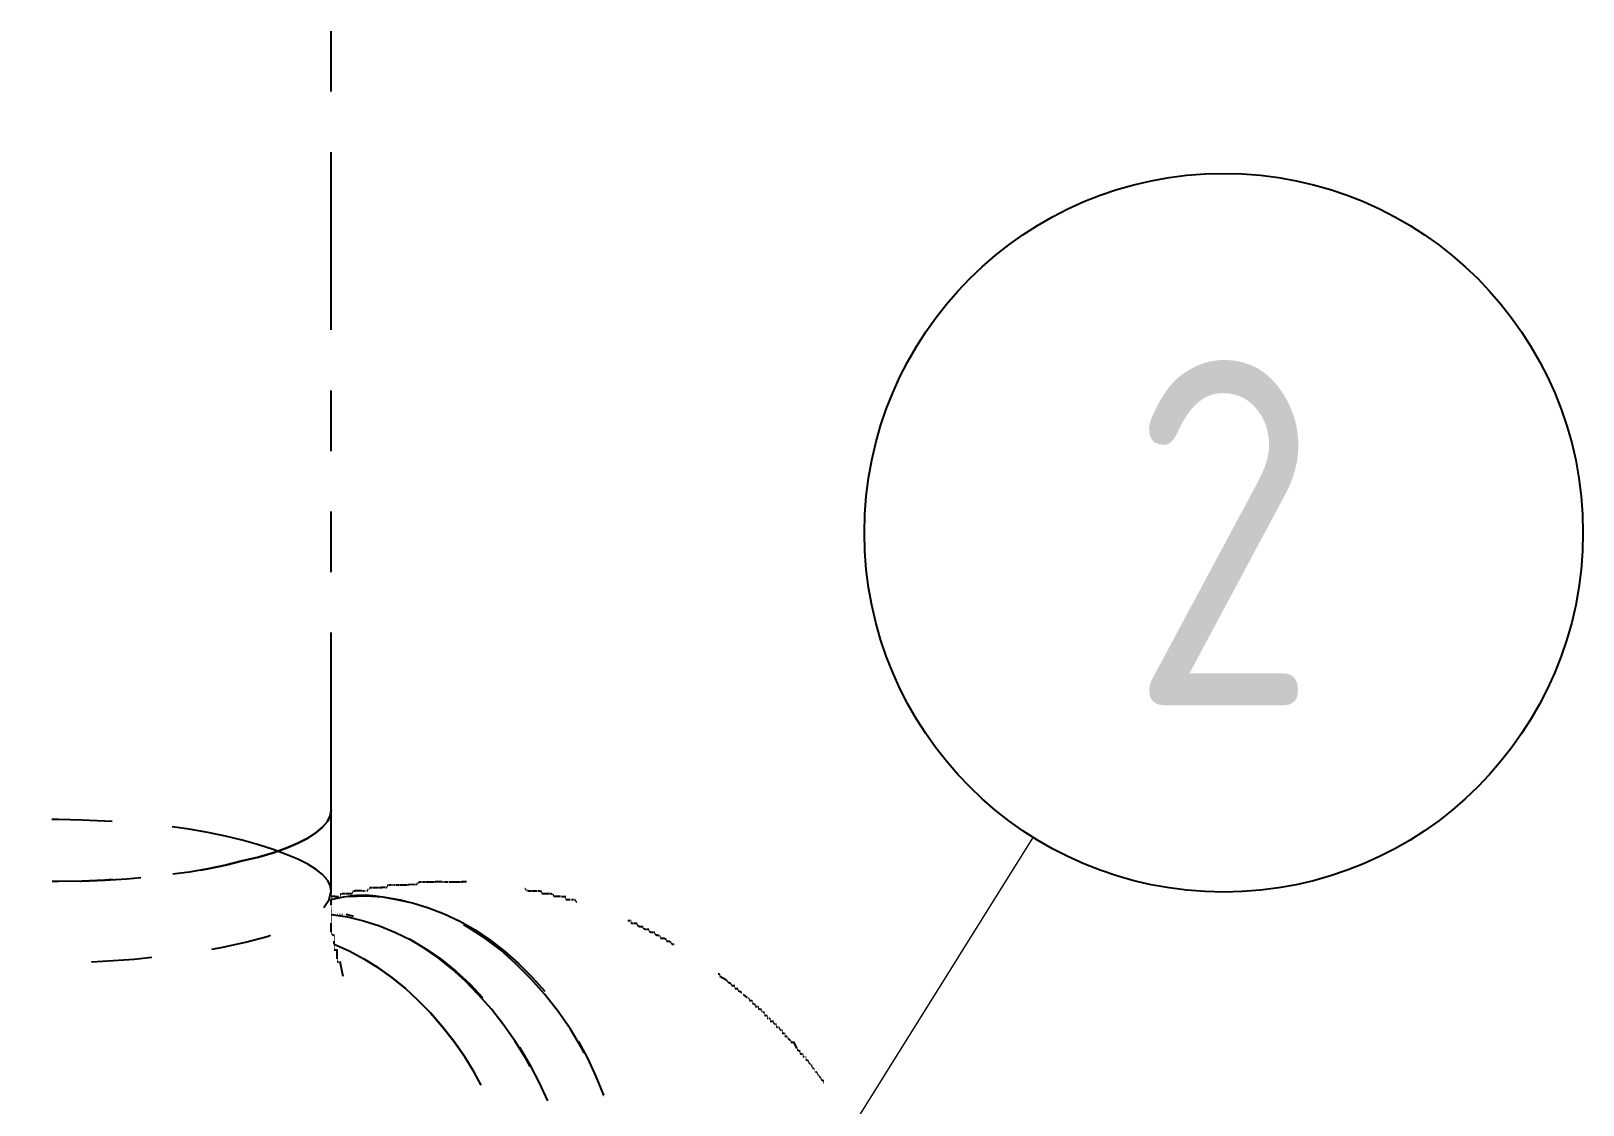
# Model space of a CAD drawing. Header units: metres. Extents: x 20 to 415, y 5 to 292.
# Drawn here: x 217.8 to 229.03, y 222.59 to 230.36 of the extents above; entities that cross this region are included whole.
import ezdxf
from ezdxf.enums import TextEntityAlignment as Align

# ---------------------------------------------------------------- set-up
doc = ezdxf.new("R2010")
doc.units = ezdxf.units.M
doc.layers.add('ИЗОЛЯЦИЯ', color=3, linetype='Continuous')
doc.layers.add('ПОЗИЦИИ', color=1, linetype='Continuous')
doc.styles.add('GOST', font='isocpeur.ttf')

msp = doc.modelspace()

# ---------------------------------------------------------------- linework, layer by layer
at = {"layer": 'ИЗОЛЯЦИЯ'}
for points in [[(219.968, 229.924), (219.968, 230.362)], [(219.968, 228.199), (219.968, 229.486)], [(219.968, 227.323), (219.968, 227.761)], [(219.968, 226.447), (219.968, 226.885)], [(219.968, 224.722), (219.968, 226.009)], [(217.995, 224.656), (217.945, 224.656)], [(218.164, 224.652), (217.995, 224.656)], [(218.329, 224.645), (218.164, 224.652)], [(218.382, 224.642), (218.329, 224.645)], [(219.906, 224.602), (219.941, 224.643)], [(219.941, 224.643), (219.906, 224.602)], [(219.941, 224.643), (219.961, 224.683)], [(219.961, 224.683), (219.941, 224.643)], [(219.961, 224.683), (219.968, 224.722)], [(219.968, 224.722), (219.961, 224.683)], [(219.968, 224.142), (219.968, 224.722)], [(218.939, 224.587), (218.818, 224.603)], [(219.075, 224.564), (218.939, 224.587)], [(219.204, 224.537), (219.075, 224.564)], [(219.324, 224.507), (219.204, 224.537)], [(219.727, 224.485), (219.799, 224.523)], [(219.799, 224.523), (219.727, 224.485)], [(219.799, 224.523), (219.859, 224.562)], [(219.859, 224.562), (219.799, 224.523)], [(219.859, 224.562), (219.906, 224.602)], [(219.906, 224.602), (219.859, 224.562)], [(219.442, 224.474), (219.324, 224.507)], [(219.548, 224.44), (219.442, 224.474)], [(219.442, 224.384), (219.548, 224.415)], [(219.548, 224.415), (219.442, 224.384)], [(219.548, 224.415), (219.643, 224.449)], [(219.643, 224.449), (219.548, 224.415)], [(219.643, 224.405), (219.548, 224.44)], [(219.643, 224.449), (219.727, 224.485)], [(219.727, 224.485), (219.643, 224.449)], [(219.727, 224.369), (219.643, 224.405)], [(219.075, 224.3), (218.939, 224.277)], [(219.025, 224.291), (219.075, 224.3)], [(219.075, 224.3), (219.204, 224.326)], [(219.204, 224.326), (219.075, 224.3)], [(219.204, 224.326), (219.324, 224.357)], [(219.324, 224.357), (219.204, 224.326)], [(219.324, 224.357), (219.442, 224.384)], [(219.442, 224.384), (219.324, 224.357)], [(219.799, 224.333), (219.727, 224.369)], [(219.859, 224.295), (219.799, 224.333)], [(219.906, 224.258), (219.859, 224.295)], [(217.995, 224.208), (217.949, 224.208)], [(218.164, 224.212), (217.995, 224.208)], [(218.153, 224.212), (218.155, 224.212)], [(218.164, 224.212), (218.329, 224.219)], [(218.329, 224.219), (218.164, 224.212)], [(218.329, 224.219), (218.49, 224.229)], [(218.386, 224.222), (218.329, 224.219)], [(218.49, 224.229), (218.59, 224.237)], [(218.939, 224.277), (218.822, 224.261)], [(219.941, 224.219), (219.906, 224.258)], [(219.961, 224.181), (219.941, 224.219)], [(219.968, 224.142), (219.961, 224.181)], [(220.374, 224.174), (220.376, 224.174)], [(220.375, 224.177), (220.377, 224.177)], [(220.376, 224.185), (220.378, 224.185)], [(220.376, 224.184), (220.378, 224.184)], [(220.376, 224.183), (220.378, 224.183)], [(220.376, 224.18), (220.378, 224.18)], [(220.382, 224.185), (220.384, 224.185)], [(220.387, 224.185), (220.389, 224.185)], [(220.391, 224.185), (220.393, 224.185)], [(220.394, 224.185), (220.396, 224.185)], [(220.398, 224.185), (220.4, 224.185)], [(220.401, 224.185), (220.403, 224.185)], [(220.404, 224.185), (220.407, 224.185)], [(220.409, 224.185), (220.411, 224.185)], [(220.413, 224.185), (220.415, 224.185)], [(220.419, 224.185), (220.421, 224.185)], [(220.419, 224.185), (220.421, 224.185)], [(220.419, 224.185), (220.421, 224.185)], [(220.42, 224.185), (220.422, 224.185)], [(220.421, 224.185), (220.423, 224.185)], [(220.422, 224.185), (220.424, 224.185)], [(220.424, 224.185), (220.426, 224.185)], [(220.427, 224.185), (220.429, 224.185)], [(220.43, 224.185), (220.432, 224.185)], [(220.435, 224.185), (220.437, 224.185)], [(220.44, 224.185), (220.443, 224.185)], [(220.44, 224.185), (220.443, 224.185)], [(220.441, 224.185), (220.443, 224.185)], [(220.441, 224.185), (220.443, 224.185)], [(220.442, 224.185), (220.444, 224.185)], [(220.443, 224.185), (220.445, 224.185)], [(220.445, 224.185), (220.447, 224.185)], [(220.448, 224.185), (220.45, 224.185)], [(220.451, 224.185), (220.454, 224.185)], [(220.456, 224.185), (220.458, 224.185)], [(220.462, 224.185), (220.464, 224.185)], [(220.463, 224.185), (220.465, 224.185)], [(220.464, 224.185), (220.466, 224.185)], [(220.467, 224.185), (220.469, 224.185)], [(220.469, 224.185), (220.472, 224.185)], [(220.473, 224.185), (220.475, 224.185)], [(220.476, 224.185), (220.478, 224.185)], [(220.479, 224.185), (220.481, 224.185)], [(220.481, 224.185), (220.483, 224.185)], [(220.483, 224.185), (220.486, 224.185)], [(220.483, 224.185), (220.485, 224.185)], [(220.484, 224.185), (220.486, 224.185)], [(220.486, 224.185), (220.488, 224.185)], [(220.488, 224.185), (220.49, 224.185)], [(220.491, 224.185), (220.493, 224.185)], [(220.494, 224.185), (220.496, 224.185)], [(220.497, 224.185), (220.5, 224.185)], [(220.5, 224.185), (220.502, 224.185)], [(220.503, 224.185), (220.505, 224.185)], [(220.504, 224.185), (220.506, 224.185)], [(220.505, 224.185), (220.507, 224.185)], [(220.506, 224.185), (220.508, 224.185)], [(220.507, 224.185), (220.509, 224.185)], [(220.51, 224.185), (220.512, 224.185)], [(220.512, 224.185), (220.515, 224.185)], [(220.516, 224.185), (220.518, 224.185)], [(220.519, 224.185), (220.521, 224.185)], [(220.522, 224.185), (220.524, 224.185)], [(220.524, 224.185), (220.526, 224.185)], [(220.575, 224.186), (220.526, 224.185)], [(220.526, 224.185), (220.528, 224.185)], [(220.526, 224.185), (220.528, 224.185)], [(220.58, 224.187), (220.582, 224.187)], [(220.584, 224.19), (220.586, 224.19)], [(220.588, 224.192), (220.59, 224.192)], [(220.591, 224.196), (220.593, 224.196)], [(220.594, 224.199), (220.596, 224.199)], [(220.598, 224.202), (220.6, 224.202)], [(220.602, 224.204), (220.604, 224.204)], [(220.606, 224.206), (220.609, 224.206)], [(220.612, 224.206), (220.615, 224.206)], [(220.612, 224.206), (220.614, 224.206)], [(220.612, 224.206), (220.614, 224.206)], [(220.613, 224.206), (220.615, 224.206)], [(220.614, 224.206), (220.616, 224.206)], [(220.615, 224.206), (220.617, 224.206)], [(220.617, 224.206), (220.619, 224.206)], [(220.62, 224.206), (220.622, 224.206)], [(220.623, 224.206), (220.625, 224.206)], [(220.628, 224.206), (220.63, 224.206)], [(220.634, 224.206), (220.636, 224.206)], [(220.634, 224.206), (220.636, 224.206)], [(220.634, 224.206), (220.636, 224.206)], [(220.634, 224.206), (220.636, 224.206)], [(220.635, 224.206), (220.637, 224.206)], [(220.636, 224.206), (220.639, 224.206)], [(220.638, 224.206), (220.641, 224.206)], [(220.641, 224.206), (220.643, 224.206)], [(220.645, 224.206), (220.647, 224.206)], [(220.649, 224.206), (220.651, 224.206)], [(220.655, 224.206), (220.657, 224.206)], [(220.656, 224.206), (220.658, 224.206)], [(220.657, 224.206), (220.66, 224.206)], [(220.66, 224.206), (220.662, 224.206)], [(220.663, 224.206), (220.665, 224.206)], [(220.666, 224.206), (220.668, 224.206)], [(220.669, 224.206), (220.671, 224.206)], [(220.672, 224.206), (220.674, 224.206)], [(220.674, 224.206), (220.677, 224.206)], [(220.676, 224.206), (220.678, 224.206)], [(220.677, 224.206), (220.679, 224.206)], [(220.677, 224.206), (220.679, 224.206)], [(220.679, 224.206), (220.681, 224.206)], [(220.681, 224.206), (220.683, 224.206)], [(220.684, 224.206), (220.686, 224.206)], [(220.687, 224.206), (220.689, 224.206)], [(220.691, 224.206), (220.693, 224.206)], [(220.693, 224.206), (220.695, 224.206)], [(220.696, 224.206), (220.698, 224.206)], [(220.697, 224.206), (220.7, 224.206)], [(220.698, 224.206), (220.7, 224.206)], [(220.699, 224.206), (220.701, 224.206)], [(220.7, 224.206), (220.703, 224.206)], [(220.703, 224.206), (220.705, 224.206)], [(220.706, 224.206), (220.708, 224.206)], [(220.709, 224.206), (220.711, 224.206)], [(220.712, 224.206), (220.714, 224.206)], [(220.715, 224.206), (220.717, 224.206)], [(220.717, 224.206), (220.72, 224.206)], [(220.719, 224.206), (220.721, 224.206)], [(220.768, 224.206), (220.72, 224.206)], [(220.72, 224.206), (220.722, 224.206)], [(220.773, 224.206), (220.775, 224.206)], [(220.777, 224.206), (220.779, 224.206)], [(220.781, 224.206), (220.783, 224.206)], [(220.784, 224.206), (220.786, 224.206)], [(220.787, 224.206), (220.789, 224.206)], [(220.791, 224.206), (220.793, 224.206)], [(220.795, 224.206), (220.797, 224.206)], [(220.8, 224.206), (220.802, 224.206)], [(220.805, 224.206), (220.808, 224.206)], [(220.805, 224.206), (220.808, 224.206)], [(220.806, 224.206), (220.808, 224.206)], [(220.806, 224.206), (220.808, 224.206)], [(220.807, 224.206), (220.809, 224.206)], [(220.808, 224.206), (220.81, 224.206)], [(220.81, 224.206), (220.812, 224.206)], [(220.813, 224.206), (220.815, 224.206)], [(220.816, 224.206), (220.818, 224.206)], [(220.821, 224.206), (220.823, 224.206)], [(220.827, 224.206), (220.83, 224.206)], [(220.827, 224.206), (220.829, 224.206)], [(220.827, 224.206), (220.829, 224.206)], [(220.827, 224.206), (220.829, 224.206)], [(220.828, 224.206), (220.83, 224.206)], [(220.83, 224.206), (220.832, 224.206)], [(220.832, 224.206), (220.834, 224.206)], [(220.834, 224.206), (220.836, 224.206)], [(220.838, 224.206), (220.84, 224.206)], [(220.842, 224.206), (220.845, 224.206)], [(220.848, 224.206), (220.85, 224.206)], [(220.849, 224.206), (220.851, 224.206)], [(220.851, 224.206), (220.853, 224.206)], [(220.853, 224.206), (220.855, 224.206)], [(220.856, 224.206), (220.858, 224.206)], [(220.859, 224.206), (220.861, 224.206)], [(220.862, 224.206), (220.864, 224.206)], [(220.865, 224.206), (220.867, 224.206)], [(220.868, 224.206), (220.87, 224.206)], [(220.869, 224.206), (220.871, 224.206)], [(220.87, 224.206), (220.873, 224.206)], [(220.87, 224.206), (220.872, 224.206)], [(220.872, 224.206), (220.874, 224.206)], [(220.874, 224.206), (220.877, 224.206)], [(220.877, 224.206), (220.879, 224.206)], [(220.88, 224.206), (220.883, 224.206)], [(220.884, 224.206), (220.886, 224.206)], [(220.886, 224.206), (220.889, 224.206)], [(220.889, 224.206), (220.891, 224.206)], [(220.891, 224.206), (220.893, 224.206)], [(220.891, 224.206), (220.893, 224.206)], [(220.892, 224.206), (220.894, 224.206)], [(220.894, 224.206), (220.896, 224.206)], [(220.896, 224.206), (220.898, 224.206)], [(220.899, 224.206), (220.901, 224.206)], [(220.902, 224.206), (220.904, 224.206)], [(220.905, 224.206), (220.907, 224.206)], [(220.908, 224.206), (220.91, 224.206)], [(220.911, 224.206), (220.913, 224.206)], [(220.912, 224.206), (220.914, 224.206)], [(220.947, 224.206), (220.913, 224.206)], [(220.913, 224.206), (220.915, 224.206)], [(219.914, 224.02), (219.954, 224.079)], [(219.954, 224.079), (219.968, 224.142)], [(219.968, 224.121), (219.968, 224.142)], [(219.968, 224.121), (219.97, 224.121)], [(219.968, 224.12), (219.97, 224.12)], [(219.968, 224.119), (219.97, 224.119)], [(219.968, 224.118), (219.97, 224.118)], [(219.968, 224.116), (219.97, 224.116)], [(219.968, 224.113), (219.97, 224.113)], [(219.968, 224.11), (219.97, 224.11)], [(219.968, 224.105), (219.97, 224.105)], [(219.968, 224.099), (219.97, 224.099)], [(219.968, 224.099), (219.97, 224.099)], [(219.996, 224.099), (219.968, 224.099)], [(219.968, 224.097), (219.97, 224.097)], [(219.968, 224.095), (219.97, 224.095)], [(219.968, 224.092), (219.97, 224.092)], [(219.968, 224.078), (220.013, 224.089)], [(219.968, 224.088), (219.97, 224.088)], [(219.968, 224.085), (219.97, 224.085)], [(219.968, 224.082), (219.97, 224.082)], [(219.968, 224.08), (219.97, 224.08)], [(219.968, 224.038), (219.968, 224.078)], [(219.968, 224.078), (219.97, 224.078)], [(219.968, 224.078), (219.97, 224.078)], [(220, 224.099), (220.003, 224.099)], [(220.005, 224.099), (220.007, 224.099)], [(220.008, 224.099), (220.01, 224.099)], [(220.011, 224.099), (220.013, 224.099)], [(220.013, 224.089), (220.059, 224.098)], [(220.014, 224.099), (220.017, 224.099)], [(220.018, 224.099), (220.02, 224.099)], [(220.022, 224.099), (220.024, 224.099)], [(220.027, 224.099), (220.029, 224.099)], [(220.033, 224.113), (220.035, 224.113)], [(220.033, 224.11), (220.035, 224.11)], [(220.033, 224.105), (220.035, 224.105)], [(220.033, 224.099), (220.035, 224.099)], [(220.034, 224.116), (220.036, 224.116)], [(220.035, 224.118), (220.038, 224.118)], [(220.037, 224.119), (220.04, 224.119)], [(220.04, 224.12), (220.042, 224.12)], [(220.044, 224.121), (220.046, 224.121)], [(220.048, 224.121), (220.051, 224.121)], [(220.054, 224.121), (220.057, 224.121)], [(220.054, 224.121), (220.056, 224.121)], [(220.054, 224.121), (220.056, 224.121)], [(220.055, 224.121), (220.057, 224.121)], [(220.056, 224.121), (220.058, 224.121)], [(220.057, 224.121), (220.059, 224.121)], [(220.059, 224.121), (220.061, 224.121)], [(220.059, 224.098), (220.104, 224.105)], [(220.061, 224.121), (220.064, 224.121)], [(220.065, 224.121), (220.067, 224.121)], [(220.07, 224.121), (220.072, 224.121)], [(220.076, 224.121), (220.078, 224.121)], [(220.076, 224.121), (220.078, 224.121)], [(220.078, 224.121), (220.08, 224.121)], [(220.08, 224.121), (220.082, 224.121)], [(220.083, 224.121), (220.085, 224.121)], [(220.086, 224.121), (220.089, 224.121)], [(220.09, 224.121), (220.092, 224.121)], [(220.092, 224.121), (220.095, 224.121)], [(220.217, 224.102), (220.092, 224.097)], [(220.092, 224.097), (220.094, 224.097)], [(220.095, 224.121), (220.097, 224.121)], [(220.096, 224.121), (220.099, 224.121)], [(220.097, 224.121), (220.099, 224.121)], [(220.098, 224.121), (220.1, 224.121)], [(220.099, 224.121), (220.101, 224.121)], [(220.102, 224.121), (220.104, 224.121)], [(220.104, 224.105), (220.15, 224.109)], [(220.105, 224.121), (220.107, 224.121)], [(220.108, 224.121), (220.11, 224.121)], [(220.111, 224.121), (220.113, 224.121)], [(220.114, 224.121), (220.116, 224.121)], [(220.116, 224.121), (220.119, 224.121)], [(220.118, 224.121), (220.12, 224.121)], [(220.119, 224.126), (220.121, 224.126)], [(220.119, 224.121), (220.121, 224.121)], [(220.121, 224.131), (220.123, 224.131)], [(220.123, 224.135), (220.125, 224.135)], [(220.126, 224.138), (220.128, 224.138)], [(220.129, 224.139), (220.131, 224.139)], [(220.132, 224.141), (220.135, 224.141)], [(220.135, 224.142), (220.137, 224.142)], [(220.138, 224.142), (220.14, 224.142)], [(220.139, 224.142), (220.142, 224.142)], [(220.189, 224.142), (220.14, 224.142)], [(220.14, 224.142), (220.142, 224.142)], [(220.15, 224.109), (220.196, 224.11)], [(220.194, 224.142), (220.196, 224.142)], [(220.196, 224.11), (220.243, 224.109)], [(220.198, 224.142), (220.2, 224.142)], [(220.201, 224.142), (220.203, 224.142)], [(220.204, 224.142), (220.207, 224.142)], [(220.208, 224.142), (220.21, 224.142)], [(220.211, 224.142), (220.213, 224.142)], [(220.215, 224.142), (220.217, 224.142)], [(220.343, 224.094), (220.217, 224.102)], [(220.22, 224.142), (220.222, 224.142)], [(220.226, 224.143), (220.229, 224.143)], [(220.226, 224.142), (220.228, 224.142)], [(220.226, 224.142), (220.228, 224.142)], [(220.226, 224.142), (220.228, 224.142)], [(220.227, 224.144), (220.23, 224.144)], [(220.229, 224.145), (220.231, 224.145)], [(220.231, 224.147), (220.233, 224.147)], [(220.233, 224.15), (220.235, 224.15)], [(220.237, 224.153), (220.239, 224.153)], [(220.242, 224.158), (220.244, 224.158)], [(220.243, 224.109), (220.291, 224.105)], [(220.247, 224.164), (220.249, 224.164)], [(220.247, 224.164), (220.249, 224.164)], [(220.248, 224.164), (220.25, 224.164)], [(220.248, 224.164), (220.25, 224.164)], [(220.249, 224.164), (220.251, 224.164)], [(220.25, 224.164), (220.252, 224.164)], [(220.252, 224.164), (220.254, 224.164)], [(220.255, 224.164), (220.257, 224.164)], [(220.258, 224.164), (220.26, 224.164)], [(220.263, 224.164), (220.265, 224.164)], [(220.269, 224.164), (220.272, 224.164)], [(220.269, 224.164), (220.271, 224.164)], [(220.271, 224.164), (220.273, 224.164)], [(220.274, 224.164), (220.276, 224.164)], [(220.276, 224.164), (220.278, 224.164)], [(220.28, 224.164), (220.282, 224.164)], [(220.283, 224.164), (220.285, 224.164)], [(220.286, 224.164), (220.288, 224.164)], [(220.288, 224.164), (220.29, 224.164)], [(220.29, 224.164), (220.292, 224.164)], [(220.29, 224.164), (220.292, 224.164)], [(220.291, 224.164), (220.293, 224.164)], [(220.291, 224.105), (220.34, 224.098)], [(220.292, 224.164), (220.295, 224.164)], [(220.295, 224.164), (220.297, 224.164)], [(220.298, 224.164), (220.3, 224.164)], [(220.301, 224.164), (220.303, 224.164)], [(220.304, 224.164), (220.306, 224.164)], [(220.307, 224.164), (220.309, 224.164)], [(220.31, 224.164), (220.312, 224.164)], [(220.311, 224.164), (220.313, 224.164)], [(220.312, 224.164), (220.315, 224.164)], [(220.312, 224.164), (220.314, 224.164)], [(220.314, 224.164), (220.316, 224.164)], [(220.316, 224.164), (220.319, 224.164)], [(220.319, 224.164), (220.321, 224.164)], [(220.322, 224.164), (220.325, 224.164)], [(220.326, 224.164), (220.328, 224.164)], [(220.328, 224.164), (220.331, 224.164)], [(220.331, 224.164), (220.333, 224.164)], [(220.36, 224.164), (220.333, 224.164)], [(220.333, 224.164), (220.335, 224.164)], [(220.333, 224.164), (220.335, 224.164)], [(220.34, 224.098), (220.39, 224.089)], [(220.47, 224.073), (220.343, 224.094)], [(220.365, 224.166), (220.367, 224.166)], [(220.369, 224.168), (220.371, 224.168)], [(220.372, 224.171), (220.374, 224.171)], [(220.39, 224.089), (220.44, 224.078)], [(220.44, 224.078), (220.556, 224.053)], [(220.523, 224.059), (220.47, 224.073)], [(221.369, 224.158), (221.371, 224.158)], [(221.374, 224.153), (221.376, 224.153)], [(221.378, 224.15), (221.38, 224.15)], [(221.382, 224.147), (221.384, 224.147)], [(221.385, 224.145), (221.387, 224.145)], [(221.388, 224.144), (221.39, 224.144)], [(221.392, 224.143), (221.394, 224.143)], [(221.396, 224.142), (221.398, 224.142)], [(221.401, 224.142), (221.403, 224.142)], [(221.406, 224.142), (221.408, 224.142)], [(221.406, 224.142), (221.408, 224.142)], [(221.407, 224.142), (221.409, 224.142)], [(221.407, 224.142), (221.409, 224.142)], [(221.408, 224.142), (221.41, 224.142)], [(221.409, 224.142), (221.411, 224.142)], [(221.411, 224.142), (221.413, 224.142)], [(221.414, 224.142), (221.416, 224.142)], [(221.417, 224.142), (221.419, 224.142)], [(221.422, 224.142), (221.424, 224.142)], [(221.428, 224.142), (221.431, 224.142)], [(221.428, 224.142), (221.43, 224.142)], [(221.428, 224.142), (221.43, 224.142)], [(221.428, 224.142), (221.43, 224.142)], [(221.429, 224.142), (221.431, 224.142)], [(221.431, 224.142), (221.433, 224.142)], [(221.433, 224.142), (221.435, 224.142)], [(221.435, 224.142), (221.437, 224.142)], [(221.439, 224.142), (221.441, 224.142)], [(221.443, 224.142), (221.446, 224.142)], [(221.449, 224.142), (221.452, 224.142)], [(221.449, 224.142), (221.451, 224.142)], [(221.449, 224.142), (221.451, 224.142)], [(221.45, 224.142), (221.452, 224.142)], [(221.451, 224.142), (221.453, 224.142)], [(221.452, 224.142), (221.454, 224.142)], [(221.454, 224.142), (221.456, 224.142)], [(221.457, 224.142), (221.459, 224.142)], [(221.46, 224.142), (221.462, 224.142)], [(221.465, 224.142), (221.467, 224.142)], [(221.471, 224.142), (221.474, 224.142)], [(221.471, 224.142), (221.473, 224.142)], [(221.473, 224.142), (221.475, 224.142)], [(221.475, 224.142), (221.478, 224.142)], [(221.478, 224.141), (221.48, 224.141)], [(221.481, 224.139), (221.484, 224.139)], [(221.485, 224.138), (221.487, 224.138)], [(221.487, 224.135), (221.49, 224.135)], [(221.49, 224.131), (221.492, 224.131)], [(221.492, 224.126), (221.494, 224.126)], [(221.492, 224.121), (221.494, 224.121)], [(221.493, 224.121), (221.495, 224.121)], [(221.494, 224.121), (221.496, 224.121)], [(221.497, 224.121), (221.499, 224.121)], [(221.5, 224.121), (221.502, 224.121)], [(221.503, 224.121), (221.505, 224.121)], [(221.506, 224.121), (221.508, 224.121)], [(221.509, 224.121), (221.511, 224.121)], [(221.511, 224.121), (221.514, 224.121)], [(221.513, 224.121), (221.515, 224.121)], [(221.514, 224.121), (221.516, 224.121)], [(221.514, 224.121), (221.516, 224.121)], [(221.516, 224.121), (221.518, 224.121)], [(221.518, 224.121), (221.521, 224.121)], [(221.521, 224.121), (221.523, 224.121)], [(221.524, 224.121), (221.527, 224.121)], [(221.528, 224.121), (221.53, 224.121)], [(221.531, 224.121), (221.533, 224.121)], [(221.533, 224.121), (221.535, 224.121)], [(221.534, 224.121), (221.537, 224.121)], [(221.535, 224.121), (221.537, 224.121)], [(221.536, 224.121), (221.538, 224.121)], [(221.537, 224.121), (221.54, 224.121)], [(221.54, 224.121), (221.542, 224.121)], [(221.543, 224.121), (221.545, 224.121)], [(221.546, 224.121), (221.548, 224.121)], [(221.549, 224.121), (221.551, 224.121)], [(221.552, 224.121), (221.554, 224.121)], [(221.554, 224.121), (221.557, 224.121)], [(221.556, 224.121), (221.558, 224.121)], [(221.557, 224.121), (221.559, 224.121)], [(221.562, 224.12), (221.565, 224.12)], [(221.567, 224.118), (221.569, 224.118)], [(221.571, 224.116), (221.573, 224.116)], [(221.574, 224.113), (221.576, 224.113)], [(221.575, 224.11), (221.578, 224.11)], [(221.577, 224.107), (221.579, 224.107)], [(221.578, 224.104), (221.58, 224.104)], [(221.578, 224.101), (221.58, 224.101)], [(221.578, 224.1), (221.58, 224.1)], [(221.627, 224.099), (221.578, 224.099)], [(221.578, 224.099), (221.58, 224.099)], [(221.632, 224.099), (221.634, 224.099)], [(221.636, 224.099), (221.638, 224.099)], [(221.639, 224.099), (221.641, 224.099)], [(221.642, 224.099), (221.645, 224.099)], [(221.646, 224.099), (221.648, 224.099)], [(221.649, 224.099), (221.651, 224.099)], [(221.653, 224.099), (221.656, 224.099)], [(221.658, 224.099), (221.66, 224.099)], [(221.664, 224.099), (221.666, 224.099)], [(221.664, 224.093), (221.666, 224.093)], [(221.664, 224.089), (221.666, 224.089)], [(221.665, 224.085), (221.667, 224.085)], [(221.665, 224.082), (221.668, 224.082)], [(221.667, 224.08), (221.669, 224.08)], [(221.669, 224.079), (221.671, 224.079)], [(221.671, 224.078), (221.673, 224.078)], [(221.675, 224.078), (221.677, 224.078)], [(221.68, 224.078), (221.682, 224.078)], [(221.685, 224.078), (221.688, 224.078)], [(221.685, 224.078), (221.688, 224.078)], [(221.686, 224.078), (221.688, 224.078)], [(221.686, 224.078), (221.688, 224.078)], [(221.687, 224.078), (221.689, 224.078)], [(221.688, 224.078), (221.69, 224.078)], [(221.69, 224.078), (221.692, 224.078)], [(221.693, 224.078), (221.695, 224.078)], [(221.696, 224.078), (221.698, 224.078)], [(221.701, 224.078), (221.703, 224.078)], [(221.707, 224.078), (221.71, 224.078)], [(221.707, 224.078), (221.709, 224.078)], [(221.707, 224.078), (221.709, 224.078)], [(221.707, 224.078), (221.709, 224.078)], [(221.708, 224.078), (221.71, 224.078)], [(221.71, 224.078), (221.712, 224.078)], [(221.712, 224.078), (221.714, 224.078)], [(221.714, 224.078), (221.716, 224.078)], [(221.718, 224.078), (221.72, 224.078)], [(221.722, 224.078), (221.725, 224.078)], [(221.728, 224.078), (221.73, 224.078)], [(221.729, 224.077), (221.731, 224.077)], [(221.731, 224.076), (221.733, 224.076)], [(221.733, 224.073), (221.735, 224.073)], [(221.736, 224.07), (221.738, 224.07)], [(221.739, 224.067), (221.741, 224.067)], [(221.742, 224.064), (221.744, 224.064)], [(221.744, 224.062), (221.746, 224.062)], [(219.968, 224.02), (219.97, 224.02)], [(219.968, 224.004), (219.97, 224.004)], [(219.968, 223.988), (219.97, 223.988)], [(219.968, 223.973), (219.97, 223.973)], [(219.968, 223.97), (220.085, 223.952)], [(219.968, 223.959), (219.97, 223.959)], [(219.975, 223.97), (219.978, 223.97)], [(219.984, 223.97), (219.986, 223.97)], [(219.993, 223.97), (219.995, 223.97)], [(220.003, 223.97), (220.005, 223.97)], [(220.014, 223.97), (220.016, 223.97)], [(220.026, 223.97), (220.028, 223.97)], [(220.038, 223.97), (220.04, 223.97)], [(220.05, 223.97), (220.052, 223.97)], [(220.063, 223.97), (220.065, 223.97)], [(220.076, 223.97), (220.078, 223.97)], [(220.129, 223.956), (220.076, 223.97)], [(220.085, 223.952), (220.202, 223.924)], [(220.556, 224.053), (220.672, 224.019)], [(220.672, 224.019), (220.786, 223.975)], [(220.786, 223.975), (220.899, 223.921)], [(219.968, 223.945), (219.97, 223.945)], [(219.968, 223.932), (219.97, 223.932)], [(219.968, 223.919), (219.97, 223.919)], [(219.968, 223.841), (219.968, 223.906)], [(219.968, 223.906), (219.97, 223.906)], [(219.969, 223.839), (219.971, 223.839)], [(220.202, 223.924), (220.318, 223.887)], [(220.318, 223.887), (220.434, 223.839)], [(220.434, 223.839), (220.548, 223.783)], [(220.899, 223.921), (221.009, 223.858)], [(220.964, 223.874), (220.927, 223.894)], [(221.08, 223.798), (220.964, 223.874)], [(221.009, 223.858), (221.117, 223.786)], [(222.115, 223.927), (222.117, 223.927)], [(222.115, 223.927), (222.117, 223.927)], [(222.115, 223.927), (222.117, 223.927)], [(222.115, 223.927), (222.117, 223.927)], [(222.116, 223.927), (222.118, 223.927)], [(222.117, 223.927), (222.12, 223.927)], [(222.119, 223.927), (222.121, 223.927)], [(222.122, 223.927), (222.124, 223.927)], [(222.126, 223.927), (222.128, 223.927)], [(222.13, 223.927), (222.132, 223.927)], [(222.136, 223.927), (222.138, 223.927)], [(222.136, 223.922), (222.138, 223.922)], [(222.136, 223.917), (222.138, 223.917)], [(222.137, 223.913), (222.139, 223.913)], [(222.138, 223.911), (222.14, 223.911)], [(222.139, 223.909), (222.141, 223.909)], [(222.141, 223.907), (222.143, 223.907)], [(222.143, 223.907), (222.146, 223.907)], [(222.147, 223.906), (222.149, 223.906)], [(222.152, 223.906), (222.154, 223.906)], [(222.158, 223.906), (222.16, 223.906)], [(222.158, 223.906), (222.16, 223.906)], [(222.16, 223.906), (222.162, 223.906)], [(222.162, 223.906), (222.164, 223.906)], [(222.165, 223.906), (222.167, 223.906)], [(222.168, 223.906), (222.17, 223.906)], [(222.172, 223.906), (222.174, 223.906)], [(222.174, 223.906), (222.176, 223.906)], [(222.177, 223.906), (222.179, 223.906)], [(222.178, 223.906), (222.181, 223.906)], [(222.179, 223.906), (222.181, 223.906)], [(222.18, 223.9), (222.182, 223.9)], [(222.181, 223.896), (222.184, 223.896)], [(222.184, 223.892), (222.186, 223.892)], [(222.187, 223.889), (222.189, 223.889)], [(222.19, 223.887), (222.192, 223.887)], [(222.193, 223.886), (222.195, 223.886)], [(222.196, 223.885), (222.198, 223.885)], [(222.198, 223.885), (222.2, 223.885)], [(222.2, 223.884), (222.203, 223.884)], [(222.2, 223.884), (222.202, 223.884)], [(222.201, 223.884), (222.203, 223.884)], [(222.203, 223.884), (222.205, 223.884)], [(222.205, 223.884), (222.207, 223.884)], [(222.208, 223.884), (222.21, 223.884)], [(222.211, 223.884), (222.213, 223.884)], [(222.214, 223.884), (222.217, 223.884)], [(222.217, 223.884), (222.22, 223.884)], [(222.22, 223.884), (222.222, 223.884)], [(222.221, 223.884), (222.223, 223.884)], [(222.222, 223.884), (222.224, 223.884)], [(222.223, 223.879), (222.225, 223.879)], [(222.224, 223.874), (222.226, 223.874)], [(222.227, 223.871), (222.229, 223.871)], [(222.229, 223.868), (222.232, 223.868)], [(222.233, 223.866), (222.235, 223.866)], [(222.236, 223.865), (222.238, 223.865)], [(222.239, 223.864), (222.241, 223.864)], [(222.241, 223.863), (222.243, 223.863)], [(222.243, 223.863), (222.246, 223.863)], [(222.243, 223.863), (222.245, 223.863)], [(222.244, 223.863), (222.246, 223.863)], [(222.246, 223.863), (222.248, 223.863)], [(222.248, 223.863), (222.25, 223.863)], [(222.251, 223.863), (222.253, 223.863)], [(222.254, 223.863), (222.256, 223.863)], [(222.257, 223.863), (222.26, 223.863)], [(222.26, 223.863), (222.262, 223.863)], [(222.263, 223.863), (222.265, 223.863)], [(222.264, 223.863), (222.266, 223.863)], [(222.265, 223.863), (222.267, 223.863)], [(222.266, 223.857), (222.268, 223.857)], [(222.267, 223.853), (222.269, 223.853)], [(222.27, 223.849), (222.272, 223.849)], [(222.272, 223.846), (222.275, 223.846)], [(222.276, 223.844), (222.278, 223.844)], [(222.279, 223.843), (222.281, 223.843)], [(222.282, 223.842), (222.284, 223.842)], [(222.284, 223.842), (222.286, 223.842)], [(222.286, 223.842), (222.289, 223.842)], [(222.286, 223.842), (222.288, 223.842)], [(222.287, 223.842), (222.289, 223.842)], [(222.289, 223.842), (222.291, 223.842)], [(222.291, 223.842), (222.293, 223.842)], [(222.294, 223.842), (222.296, 223.842)], [(222.297, 223.842), (222.299, 223.842)], [(222.3, 223.842), (222.302, 223.842)], [(222.303, 223.842), (222.305, 223.842)], [(222.306, 223.842), (222.308, 223.842)], [(222.307, 223.842), (222.309, 223.842)], [(222.308, 223.842), (222.31, 223.842)], [(219.104, 223.72), (219.172, 223.731)], [(219.172, 223.731), (219.348, 223.769)], [(219.348, 223.769), (219.505, 223.811)], [(219.505, 223.811), (219.529, 223.82)], [(219.969, 223.837), (219.971, 223.837)], [(219.97, 223.834), (219.972, 223.834)], [(219.971, 223.831), (219.973, 223.831)], [(219.973, 223.828), (219.975, 223.828)], [(219.976, 223.825), (219.978, 223.825)], [(219.979, 223.822), (219.981, 223.822)], [(219.984, 223.821), (219.986, 223.821)], [(219.99, 223.82), (219.992, 223.82)], [(219.99, 223.82), (219.992, 223.82)], [(219.99, 223.818), (219.992, 223.818)], [(219.99, 223.816), (219.992, 223.816)], [(219.99, 223.813), (219.992, 223.813)], [(219.99, 223.809), (219.992, 223.809)], [(219.99, 223.806), (219.992, 223.806)], [(219.99, 223.803), (219.992, 223.803)], [(219.99, 223.801), (219.992, 223.801)], [(219.99, 223.799), (219.992, 223.799)], [(219.99, 223.799), (219.992, 223.799)], [(219.99, 223.799), (219.992, 223.799)], [(219.99, 223.799), (219.992, 223.799)], [(219.99, 223.798), (219.992, 223.798)], [(219.99, 223.797), (219.992, 223.797)], [(219.99, 223.796), (219.992, 223.796)], [(219.99, 223.794), (219.992, 223.794)], [(219.99, 223.791), (219.992, 223.791)], [(219.99, 223.788), (219.992, 223.788)], [(219.99, 223.783), (219.992, 223.783)], [(219.99, 223.756), (219.99, 223.777)], [(219.99, 223.777), (219.992, 223.777)], [(219.99, 223.756), (220.098, 223.707)], [(219.99, 223.755), (219.992, 223.755)], [(219.99, 223.755), (219.992, 223.755)], [(219.99, 223.754), (219.992, 223.754)], [(219.99, 223.753), (219.992, 223.753)], [(219.99, 223.751), (219.992, 223.751)], [(219.99, 223.748), (219.992, 223.748)], [(219.99, 223.745), (219.992, 223.745)], [(219.99, 223.74), (219.992, 223.74)], [(219.99, 223.734), (219.992, 223.734)], [(219.99, 223.734), (219.992, 223.734)], [(219.99, 223.732), (219.992, 223.732)], [(219.99, 223.73), (219.992, 223.73)], [(219.99, 223.727), (219.992, 223.727)], [(220.634, 223.732), (220.534, 223.792)], [(220.548, 223.783), (220.659, 223.717)], [(220.739, 223.658), (220.634, 223.732)], [(221.192, 223.713), (221.08, 223.798)], [(221.117, 223.786), (221.222, 223.705)], [(222.308, 223.836), (222.311, 223.836)], [(222.31, 223.831), (222.312, 223.831)], [(222.313, 223.828), (222.315, 223.828)], [(222.316, 223.825), (222.318, 223.825)], [(222.319, 223.823), (222.321, 223.823)], [(222.322, 223.822), (222.324, 223.822)], [(222.325, 223.821), (222.327, 223.821)], [(222.327, 223.82), (222.329, 223.82)], [(222.329, 223.82), (222.331, 223.82)], [(222.329, 223.82), (222.331, 223.82)], [(222.33, 223.82), (222.332, 223.82)], [(222.332, 223.82), (222.334, 223.82)], [(222.334, 223.82), (222.336, 223.82)], [(222.337, 223.819), (222.339, 223.819)], [(222.34, 223.818), (222.342, 223.818)], [(222.343, 223.816), (222.345, 223.816)], [(222.346, 223.813), (222.348, 223.813)], [(222.349, 223.809), (222.351, 223.809)], [(222.35, 223.804), (222.352, 223.804)], [(222.351, 223.799), (222.354, 223.799)], [(222.351, 223.799), (222.353, 223.799)], [(222.353, 223.799), (222.355, 223.799)], [(222.355, 223.799), (222.358, 223.799)], [(222.358, 223.799), (222.36, 223.799)], [(222.361, 223.799), (222.364, 223.799)], [(222.365, 223.799), (222.367, 223.799)], [(222.367, 223.799), (222.37, 223.799)], [(222.37, 223.799), (222.372, 223.799)], [(222.372, 223.799), (222.374, 223.799)], [(222.372, 223.799), (222.374, 223.799)], [(222.373, 223.799), (222.375, 223.799)], [(222.375, 223.799), (222.377, 223.799)], [(222.377, 223.798), (222.379, 223.798)], [(222.38, 223.797), (222.382, 223.797)], [(222.383, 223.796), (222.385, 223.796)], [(222.386, 223.794), (222.388, 223.794)], [(222.389, 223.791), (222.391, 223.791)], [(222.392, 223.788), (222.394, 223.788)], [(222.393, 223.783), (222.395, 223.783)], [(222.394, 223.777), (222.396, 223.777)], [(222.394, 223.777), (222.396, 223.777)], [(222.396, 223.777), (222.398, 223.777)], [(222.398, 223.777), (222.401, 223.777)], [(222.401, 223.777), (222.403, 223.777)], [(222.404, 223.777), (222.407, 223.777)], [(222.408, 223.777), (222.41, 223.777)], [(222.41, 223.777), (222.413, 223.777)], [(222.413, 223.777), (222.415, 223.777)], [(222.414, 223.777), (222.417, 223.777)], [(222.415, 223.777), (222.417, 223.777)], [(222.416, 223.777), (222.418, 223.777)], [(222.417, 223.775), (222.42, 223.775)], [(222.42, 223.773), (222.422, 223.773)], [(222.423, 223.77), (222.425, 223.77)], [(222.426, 223.766), (222.428, 223.766)], [(222.429, 223.763), (222.431, 223.763)], [(222.432, 223.76), (222.434, 223.76)], [(222.434, 223.758), (222.437, 223.758)], [(222.436, 223.756), (222.438, 223.756)], [(222.437, 223.756), (222.439, 223.756)], [(222.437, 223.756), (222.439, 223.756)], [(222.439, 223.756), (222.441, 223.756)], [(222.441, 223.756), (222.443, 223.756)], [(222.444, 223.756), (222.446, 223.756)], [(222.447, 223.756), (222.449, 223.756)], [(222.448, 223.756), (222.45, 223.756)], [(218.233, 223.628), (218.313, 223.631)], [(218.313, 223.631), (218.543, 223.647)], [(218.543, 223.647), (218.67, 223.66)], [(219.99, 223.724), (219.992, 223.724)], [(219.99, 223.721), (219.992, 223.721)], [(219.99, 223.717), (219.992, 223.717)], [(219.99, 223.715), (219.992, 223.715)], [(219.99, 223.713), (219.993, 223.713)], [(219.99, 223.713), (219.992, 223.713)], [(219.99, 223.713), (219.992, 223.713)], [(219.992, 223.713), (219.994, 223.713)], [(219.994, 223.713), (219.997, 223.713)], [(219.997, 223.713), (219.999, 223.713)], [(220, 223.713), (220.003, 223.713)], [(220.004, 223.713), (220.006, 223.713)], [(220.007, 223.713), (220.009, 223.713)], [(220.009, 223.713), (220.011, 223.713)], [(220.011, 223.648), (220.011, 223.713)], [(220.011, 223.713), (220.013, 223.713)], [(220.011, 223.713), (220.013, 223.713)], [(220.011, 223.646), (220.013, 223.646)], [(220.011, 223.644), (220.013, 223.644)], [(220.011, 223.641), (220.013, 223.641)], [(220.011, 223.638), (220.013, 223.638)], [(220.011, 223.634), (220.013, 223.634)], [(220.011, 223.632), (220.013, 223.632)], [(220.011, 223.629), (220.013, 223.629)], [(220.011, 223.628), (220.013, 223.628)], [(220.011, 223.627), (220.014, 223.627)], [(220.011, 223.627), (220.013, 223.627)], [(220.011, 223.627), (220.013, 223.627)], [(220.012, 223.627), (220.014, 223.627)], [(220.013, 223.627), (220.015, 223.627)], [(220.014, 223.627), (220.016, 223.627)], [(220.016, 223.627), (220.018, 223.627)], [(220.019, 223.627), (220.021, 223.627)], [(220.022, 223.627), (220.024, 223.627)], [(220.027, 223.627), (220.029, 223.627)], [(220.054, 223.52), (220.033, 223.627)], [(220.033, 223.627), (220.035, 223.627)], [(220.098, 223.707), (220.203, 223.65)], [(220.203, 223.65), (220.306, 223.586)], [(220.306, 223.586), (220.204, 223.65)], [(220.204, 223.65), (220.206, 223.65)], [(220.659, 223.717), (220.767, 223.643)], [(220.841, 223.577), (220.739, 223.658)], [(220.767, 223.643), (220.871, 223.56)], [(221.305, 223.613), (221.192, 223.713)], [(221.222, 223.705), (221.324, 223.616)], [(221.324, 223.616), (221.421, 223.518)], [(220.306, 223.586), (220.406, 223.515)], [(220.406, 223.515), (220.306, 223.586)], [(220.406, 223.515), (220.502, 223.437)], [(220.502, 223.437), (220.406, 223.515)], [(220.94, 223.487), (220.841, 223.577)], [(220.871, 223.56), (220.97, 223.469)], [(221.413, 223.505), (221.305, 223.613)], [(221.515, 223.39), (221.413, 223.505)], [(221.421, 223.518), (221.513, 223.414)], [(222.769, 223.541), (222.771, 223.541)], [(222.773, 223.541), (222.775, 223.541)], [(222.775, 223.54), (222.777, 223.54)], [(222.777, 223.538), (222.78, 223.538)], [(222.779, 223.537), (222.781, 223.537)], [(222.779, 223.534), (222.782, 223.534)], [(222.78, 223.53), (222.782, 223.53)], [(222.78, 223.525), (222.782, 223.525)], [(222.824, 223.498), (222.78, 223.52)], [(222.78, 223.52), (222.782, 223.52)], [(220.502, 223.437), (220.596, 223.351)], [(220.596, 223.351), (220.502, 223.437)], [(221.035, 223.389), (220.94, 223.487)], [(220.97, 223.469), (221.063, 223.369)], [(221.127, 223.284), (221.035, 223.389)], [(221.61, 223.267), (221.515, 223.39)], [(222.825, 223.496), (222.827, 223.496)], [(222.828, 223.494), (222.83, 223.494)], [(222.83, 223.491), (222.833, 223.491)], [(222.834, 223.487), (222.836, 223.487)], [(222.837, 223.484), (222.839, 223.484)], [(222.84, 223.481), (222.842, 223.481)], [(222.842, 223.479), (222.844, 223.479)], [(222.844, 223.477), (222.847, 223.477)], [(222.844, 223.477), (222.846, 223.477)], [(222.845, 223.477), (222.847, 223.477)], [(222.847, 223.476), (222.849, 223.476)], [(222.849, 223.476), (222.851, 223.476)], [(222.852, 223.475), (222.854, 223.475)], [(222.855, 223.474), (222.857, 223.474)], [(222.858, 223.472), (222.86, 223.472)], [(222.861, 223.469), (222.863, 223.469)], [(222.864, 223.466), (222.866, 223.466)], [(222.865, 223.461), (222.867, 223.461)], [(222.866, 223.455), (222.868, 223.455)], [(222.867, 223.455), (222.869, 223.455)], [(222.868, 223.455), (222.87, 223.455)], [(222.871, 223.455), (222.873, 223.455)], [(222.873, 223.455), (222.876, 223.455)], [(222.877, 223.455), (222.879, 223.455)], [(222.88, 223.455), (222.882, 223.455)], [(222.883, 223.455), (222.885, 223.455)], [(222.885, 223.455), (222.887, 223.455)], [(222.887, 223.455), (222.889, 223.455)], [(222.887, 223.455), (222.889, 223.455)], [(222.887, 223.449), (222.889, 223.449)], [(222.888, 223.445), (222.89, 223.445)], [(222.888, 223.441), (222.89, 223.441)], [(222.889, 223.438), (222.891, 223.438)], [(222.89, 223.437), (222.892, 223.437)], [(222.892, 223.435), (222.894, 223.435)], [(222.895, 223.434), (222.897, 223.434)], [(222.898, 223.434), (222.9, 223.434)], [(222.903, 223.434), (222.905, 223.434)], [(222.909, 223.434), (222.911, 223.434)], [(222.909, 223.433), (222.911, 223.433)], [(222.909, 223.432), (222.911, 223.432)], [(222.909, 223.429), (222.912, 223.429)], [(222.91, 223.426), (222.912, 223.426)], [(222.912, 223.423), (222.914, 223.423)], [(222.914, 223.42), (222.916, 223.42)], [(222.916, 223.417), (222.918, 223.417)], [(222.92, 223.415), (222.922, 223.415)], [(222.924, 223.413), (222.927, 223.413)], [(222.93, 223.412), (222.933, 223.412)], [(222.93, 223.412), (222.932, 223.412)], [(222.93, 223.412), (222.932, 223.412)], [(222.931, 223.412), (222.933, 223.412)], [(222.932, 223.411), (222.934, 223.411)], [(222.933, 223.41), (222.935, 223.41)], [(222.935, 223.408), (222.937, 223.408)], [(222.938, 223.405), (222.94, 223.405)], [(222.941, 223.401), (222.943, 223.401)], [(222.946, 223.397), (222.948, 223.397)], [(222.979, 223.369), (222.952, 223.391)], [(222.952, 223.391), (222.954, 223.391)], [(220.596, 223.351), (220.686, 223.258)], [(220.686, 223.258), (220.596, 223.351)], [(221.063, 223.369), (221.065, 223.369)], [(221.215, 223.171), (221.127, 223.284)], [(222.984, 223.367), (222.986, 223.367)], [(222.987, 223.365), (222.989, 223.365)], [(222.99, 223.362), (222.992, 223.362)], [(222.992, 223.359), (222.994, 223.359)], [(222.993, 223.355), (222.995, 223.355)], [(222.994, 223.353), (222.996, 223.353)], [(222.994, 223.35), (222.997, 223.35)], [(222.995, 223.349), (222.997, 223.349)], [(222.995, 223.348), (222.997, 223.348)], [(223, 223.348), (223.003, 223.348)], [(223.005, 223.348), (223.007, 223.348)], [(223.009, 223.347), (223.011, 223.347)], [(223.011, 223.347), (223.014, 223.347)], [(223.014, 223.345), (223.016, 223.345)], [(223.015, 223.343), (223.017, 223.343)], [(223.015, 223.341), (223.018, 223.341)], [(223.016, 223.337), (223.018, 223.337)], [(223.016, 223.332), (223.018, 223.332)], [(223.016, 223.326), (223.018, 223.326)], [(223.017, 223.326), (223.019, 223.326)], [(223.018, 223.326), (223.021, 223.326)], [(223.021, 223.326), (223.023, 223.326)], [(223.024, 223.325), (223.026, 223.325)], [(223.027, 223.324), (223.029, 223.324)], [(223.03, 223.322), (223.032, 223.322)], [(223.033, 223.319), (223.035, 223.319)], [(223.035, 223.315), (223.038, 223.315)], [(223.037, 223.311), (223.039, 223.311)], [(223.038, 223.305), (223.04, 223.305)], [(223.038, 223.305), (223.04, 223.305)], [(223.04, 223.305), (223.042, 223.305)], [(223.042, 223.305), (223.044, 223.305)], [(223.045, 223.305), (223.047, 223.305)], [(223.048, 223.305), (223.05, 223.305)], [(223.052, 223.305), (223.054, 223.305)], [(223.055, 223.305), (223.057, 223.305)], [(223.057, 223.305), (223.059, 223.305)], [(223.058, 223.305), (223.061, 223.305)], [(223.059, 223.305), (223.061, 223.305)], [(223.059, 223.299), (223.061, 223.299)], [(223.059, 223.295), (223.061, 223.295)], [(223.06, 223.291), (223.062, 223.291)], [(223.061, 223.288), (223.063, 223.288)], [(223.062, 223.286), (223.064, 223.286)], [(223.064, 223.285), (223.066, 223.285)], [(223.067, 223.284), (223.069, 223.284)], [(223.07, 223.284), (223.072, 223.284)], [(223.075, 223.284), (223.077, 223.284)], [(223.08, 223.284), (223.083, 223.284)], [(223.08, 223.283), (223.083, 223.283)], [(223.081, 223.281), (223.083, 223.281)], [(223.081, 223.279), (223.083, 223.279)], [(223.082, 223.276), (223.084, 223.276)], [(220.686, 223.258), (220.772, 223.159)], [(220.772, 223.159), (220.686, 223.258)], [(221.297, 223.055), (221.215, 223.171)], [(221.699, 223.139), (221.61, 223.267)], [(223.083, 223.273), (223.085, 223.273)], [(223.085, 223.27), (223.087, 223.27)], [(223.088, 223.267), (223.09, 223.267)], [(223.091, 223.264), (223.094, 223.264)], [(223.096, 223.263), (223.098, 223.263)], [(223.102, 223.262), (223.104, 223.262)], [(223.102, 223.261), (223.104, 223.261)], [(223.102, 223.26), (223.104, 223.26)], [(223.102, 223.258), (223.104, 223.258)], [(223.102, 223.255), (223.104, 223.255)], [(223.102, 223.251), (223.104, 223.251)], [(223.102, 223.248), (223.104, 223.248)], [(223.102, 223.245), (223.104, 223.245)], [(223.102, 223.243), (223.104, 223.243)], [(223.102, 223.241), (223.104, 223.241)], [(223.102, 223.241), (223.104, 223.241)], [(223.108, 223.241), (223.11, 223.241)], [(223.112, 223.24), (223.115, 223.24)], [(223.116, 223.24), (223.118, 223.24)], [(223.119, 223.239), (223.121, 223.239)], [(223.121, 223.238), (223.123, 223.238)], [(223.122, 223.236), (223.124, 223.236)], [(223.123, 223.233), (223.125, 223.233)], [(223.123, 223.23), (223.125, 223.23)], [(223.123, 223.225), (223.126, 223.225)], [(223.123, 223.219), (223.126, 223.219)], [(223.129, 223.219), (223.131, 223.219)], [(223.134, 223.219), (223.136, 223.219)], [(223.138, 223.219), (223.14, 223.219)], [(223.14, 223.218), (223.142, 223.218)], [(223.142, 223.217), (223.144, 223.217)], [(223.144, 223.215), (223.146, 223.215)], [(223.144, 223.212), (223.146, 223.212)], [(223.145, 223.208), (223.147, 223.208)], [(223.145, 223.203), (223.147, 223.203)], [(223.145, 223.198), (223.147, 223.198)], [(223.146, 223.198), (223.148, 223.198)], [(223.147, 223.198), (223.149, 223.198)], [(223.15, 223.198), (223.152, 223.198)], [(223.152, 223.198), (223.155, 223.198)], [(223.156, 223.198), (223.158, 223.198)], [(223.159, 223.198), (223.161, 223.198)], [(223.162, 223.198), (223.164, 223.198)], [(223.164, 223.198), (223.166, 223.198)], [(223.166, 223.198), (223.168, 223.198)], [(223.166, 223.198), (223.168, 223.198)], [(223.167, 223.192), (223.169, 223.192)], [(223.169, 223.187), (223.171, 223.187)], [(223.171, 223.184), (223.173, 223.184)], [(223.174, 223.181), (223.176, 223.181)], [(223.177, 223.179), (223.179, 223.179)], [(223.18, 223.178), (223.182, 223.178)], [(223.183, 223.177), (223.185, 223.177)], [(223.186, 223.176), (223.188, 223.176)], [(223.187, 223.176), (223.189, 223.176)], [(223.188, 223.176), (223.19, 223.176)], [(223.188, 223.17), (223.19, 223.17)], [(223.188, 223.166), (223.19, 223.166)], [(220.772, 223.159), (220.855, 223.053)], [(220.855, 223.053), (220.772, 223.159)], [(220.855, 223.053), (220.934, 222.94)], [(220.934, 222.94), (220.855, 223.053)], [(221.373, 222.933), (221.297, 223.055)], [(221.78, 223.004), (221.699, 223.139)], [(221.758, 223.052), (221.823, 222.93)], [(223.188, 223.162), (223.191, 223.162)], [(223.189, 223.159), (223.191, 223.159)], [(223.191, 223.158), (223.193, 223.158)], [(223.193, 223.156), (223.195, 223.156)], [(223.195, 223.155), (223.197, 223.155)], [(223.199, 223.155), (223.201, 223.155)], [(223.203, 223.155), (223.206, 223.155)], [(223.209, 223.155), (223.211, 223.155)], [(223.209, 223.154), (223.211, 223.154)], [(223.209, 223.153), (223.212, 223.153)], [(223.21, 223.15), (223.212, 223.15)], [(223.211, 223.147), (223.213, 223.147)], [(223.212, 223.144), (223.214, 223.144)], [(223.214, 223.141), (223.216, 223.141)], [(223.217, 223.138), (223.219, 223.138)], [(223.22, 223.136), (223.222, 223.136)], [(223.225, 223.134), (223.227, 223.134)], [(223.231, 223.133), (223.233, 223.133)], [(223.231, 223.133), (223.233, 223.133)], [(223.231, 223.131), (223.233, 223.131)], [(223.231, 223.129), (223.233, 223.129)], [(223.231, 223.126), (223.233, 223.126)], [(223.231, 223.123), (223.233, 223.123)], [(223.231, 223.12), (223.233, 223.12)], [(223.231, 223.117), (223.233, 223.117)], [(223.231, 223.114), (223.233, 223.114)], [(223.231, 223.112), (223.233, 223.112)], [(223.231, 223.112), (223.233, 223.112)], [(223.237, 223.112), (223.239, 223.112)], [(223.241, 223.112), (223.243, 223.112)], [(223.245, 223.111), (223.247, 223.111)], [(223.248, 223.111), (223.25, 223.111)], [(223.25, 223.109), (223.252, 223.109)], [(223.251, 223.107), (223.253, 223.107)], [(223.252, 223.105), (223.254, 223.105)], [(223.252, 223.101), (223.254, 223.101)], [(223.252, 223.096), (223.254, 223.096)], [(223.252, 223.09), (223.254, 223.09)], [(223.253, 223.09), (223.255, 223.09)], [(223.255, 223.09), (223.257, 223.09)], [(223.257, 223.09), (223.259, 223.09)], [(223.26, 223.089), (223.262, 223.089)], [(223.263, 223.088), (223.265, 223.088)], [(223.266, 223.086), (223.268, 223.086)], [(223.269, 223.083), (223.271, 223.083)], [(223.272, 223.079), (223.274, 223.079)], [(223.273, 223.075), (223.275, 223.075)], [(223.274, 223.069), (223.276, 223.069)], [(223.274, 223.069), (223.276, 223.069)], [(223.276, 223.069), (223.278, 223.069)], [(223.278, 223.068), (223.281, 223.068)], [(223.281, 223.068), (223.284, 223.068)], [(223.284, 223.066), (223.287, 223.066)], [(223.288, 223.064), (223.29, 223.064)], [(223.291, 223.062), (223.293, 223.062)], [(223.293, 223.058), (223.295, 223.058)], [(223.294, 223.053), (223.297, 223.053)], [(220.934, 222.94), (220.936, 222.94)], [(221.002, 222.828), (220.934, 222.94)], [(221.331, 223.009), (221.404, 222.886)], [(221.799, 222.968), (221.78, 223.004)], [(223.295, 223.047), (223.297, 223.047)], [(223.295, 223.047), (223.297, 223.047)], [(223.295, 223.047), (223.297, 223.047)], [(223.296, 223.047), (223.299, 223.047)], [(223.296, 223.047), (223.298, 223.047)], [(223.298, 223.047), (223.3, 223.047)], [(223.3, 223.047), (223.302, 223.047)], [(223.302, 223.047), (223.305, 223.047)], [(223.306, 223.047), (223.308, 223.047)], [(223.311, 223.047), (223.313, 223.047)], [(223.339, 222.999), (223.317, 223.047)], [(223.317, 223.047), (223.319, 223.047)], [(223.34, 222.994), (223.343, 222.994)], [(223.343, 222.991), (223.345, 222.991)], [(223.346, 222.988), (223.348, 222.988)], [(223.349, 222.986), (223.351, 222.986)], [(223.352, 222.985), (223.354, 222.985)], [(223.355, 222.984), (223.357, 222.984)], [(223.357, 222.983), (223.36, 222.983)], [(223.359, 222.983), (223.361, 222.983)], [(223.36, 222.983), (223.362, 222.983)], [(223.36, 222.977), (223.362, 222.977)], [(223.36, 222.973), (223.362, 222.973)], [(223.36, 222.969), (223.362, 222.969)], [(223.361, 222.966), (223.363, 222.966)], [(223.362, 222.964), (223.364, 222.964)], [(223.364, 222.963), (223.366, 222.963)], [(223.367, 222.962), (223.369, 222.962)], [(223.37, 222.962), (223.373, 222.962)], [(223.375, 222.962), (223.377, 222.962)], [(223.381, 222.962), (223.383, 222.962)], [(223.381, 222.956), (223.383, 222.956)], [(223.381, 222.951), (223.383, 222.951)], [(223.382, 222.948), (223.384, 222.948)], [(223.382, 222.945), (223.385, 222.945)], [(223.384, 222.943), (223.386, 222.943)], [(223.386, 222.942), (223.388, 222.942)], [(223.388, 222.941), (223.39, 222.941)], [(223.392, 222.94), (223.394, 222.94)], [(223.397, 222.94), (223.399, 222.94)], [(223.402, 222.94), (223.405, 222.94)], [(223.402, 222.94), (223.405, 222.94)], [(221.053, 222.735), (221.002, 222.828)], [(221.408, 222.869), (221.373, 222.933)], [(221.404, 222.886), (221.474, 222.752)], [(221.823, 222.93), (221.884, 222.798)], [(223.402, 222.938), (223.405, 222.938)], [(223.402, 222.936), (223.405, 222.936)], [(223.402, 222.933), (223.405, 222.933)], [(223.402, 222.929), (223.405, 222.929)], [(223.402, 222.926), (223.405, 222.926)], [(223.402, 222.923), (223.405, 222.923)], [(223.402, 222.921), (223.405, 222.921)], [(223.402, 222.919), (223.405, 222.919)], [(223.402, 222.919), (223.405, 222.919)], [(223.408, 222.918), (223.41, 222.918)], [(223.413, 222.916), (223.415, 222.916)], [(223.417, 222.914), (223.419, 222.914)], [(223.419, 222.911), (223.421, 222.911)], [(223.421, 222.908), (223.423, 222.908)], [(223.423, 222.905), (223.425, 222.905)], [(223.423, 222.902), (223.425, 222.902)], [(223.424, 222.9), (223.426, 222.9)], [(223.424, 222.898), (223.426, 222.898)], [(223.424, 222.897), (223.426, 222.897)], [(223.425, 222.897), (223.427, 222.897)], [(223.426, 222.895), (223.428, 222.895)], [(223.429, 222.893), (223.431, 222.893)], [(223.431, 222.89), (223.434, 222.89)], [(223.435, 222.886), (223.437, 222.886)], [(223.438, 222.883), (223.44, 222.883)], [(223.441, 222.88), (223.443, 222.88)], [(223.443, 222.878), (223.445, 222.878)], [(223.445, 222.876), (223.448, 222.876)], [(223.445, 222.876), (223.447, 222.876)], [(223.445, 222.875), (223.448, 222.875)], [(223.446, 222.874), (223.448, 222.874)], [(223.446, 222.871), (223.448, 222.871)], [(223.447, 222.868), (223.449, 222.868)], [(223.448, 222.865), (223.45, 222.865)], [(223.45, 222.862), (223.452, 222.862)], [(223.453, 222.859), (223.455, 222.859)], [(223.456, 222.857), (223.458, 222.857)], [(223.461, 222.855), (223.463, 222.855)], [(223.467, 222.854), (223.469, 222.854)], [(223.467, 222.854), (223.469, 222.854)], [(223.467, 222.852), (223.469, 222.852)], [(223.467, 222.85), (223.469, 222.85)], [(223.467, 222.847), (223.469, 222.847)], [(223.467, 222.844), (223.469, 222.844)], [(223.467, 222.84), (223.469, 222.84)], [(223.467, 222.837), (223.469, 222.837)], [(223.467, 222.835), (223.469, 222.835)], [(223.467, 222.833), (223.469, 222.833)], [(223.467, 222.833), (223.469, 222.833)], [(223.473, 222.832), (223.475, 222.832)], [(223.477, 222.831), (223.479, 222.831)], [(223.481, 222.828), (223.483, 222.828)], [(221.474, 222.752), (221.533, 222.621)], [(221.884, 222.798), (221.939, 222.663)], [(223.484, 222.825), (223.486, 222.825)], [(223.486, 222.822), (223.488, 222.822)], [(223.487, 222.819), (223.489, 222.819)], [(223.488, 222.816), (223.49, 222.816)], [(223.488, 222.814), (223.49, 222.814)], [(223.488, 222.812), (223.49, 222.812)], [(223.488, 222.811), (223.49, 222.811)], [(223.489, 222.811), (223.491, 222.811)], [(223.491, 222.809), (223.493, 222.809)], [(223.493, 222.807), (223.495, 222.807)], [(223.496, 222.804), (223.498, 222.804)], [(223.499, 222.801), (223.501, 222.801)], [(223.502, 222.797), (223.504, 222.797)], [(223.505, 222.795), (223.507, 222.795)], [(223.508, 222.792), (223.51, 222.792)], [(223.509, 222.79), (223.511, 222.79)], [(223.51, 222.79), (223.512, 222.79)], [(223.51, 222.789), (223.512, 222.789)], [(223.51, 222.788), (223.512, 222.788)], [(223.51, 222.785), (223.513, 222.785)], [(223.511, 222.782), (223.513, 222.782)], [(223.513, 222.779), (223.515, 222.779)], [(223.514, 222.776), (223.517, 222.776)], [(223.517, 222.773), (223.519, 222.773)], [(223.521, 222.771), (223.523, 222.771)], [(223.525, 222.769), (223.528, 222.769)], [(223.531, 222.768), (223.533, 222.768)], [(223.531, 222.768), (223.533, 222.768)], [(223.531, 222.766), (223.533, 222.766)], [(223.531, 222.764), (223.533, 222.764)], [(223.531, 222.761), (223.533, 222.761)], [(223.531, 222.758), (223.533, 222.758)], [(223.531, 222.755), (223.533, 222.755)], [(223.531, 222.754), (223.533, 222.754)], [(221.939, 222.663), (221.941, 222.663)]]:
    msp.add_lwpolyline(points, dxfattribs=at)
at = {"layer": 'ПОЗИЦИИ', "lineweight": 20}
msp.add_lwpolyline([(216.427, 210.732), (225.049, 224.527)], dxfattribs=at)
at = {"layer": 'ПОЗИЦИИ'}
msp.add_circle((226.427, 226.732), 2.6, dxfattribs=at)

# ---------------------------------------------------------------- texts
at = {"layer": 'ПОЗИЦИИ', "style": 'GOST', "width": 0.8}
msp.add_text('2', height=2.5, dxfattribs=at).set_placement((226.427, 225.482), align=Align.CENTER)

doc.saveas('drawing.dxf')
